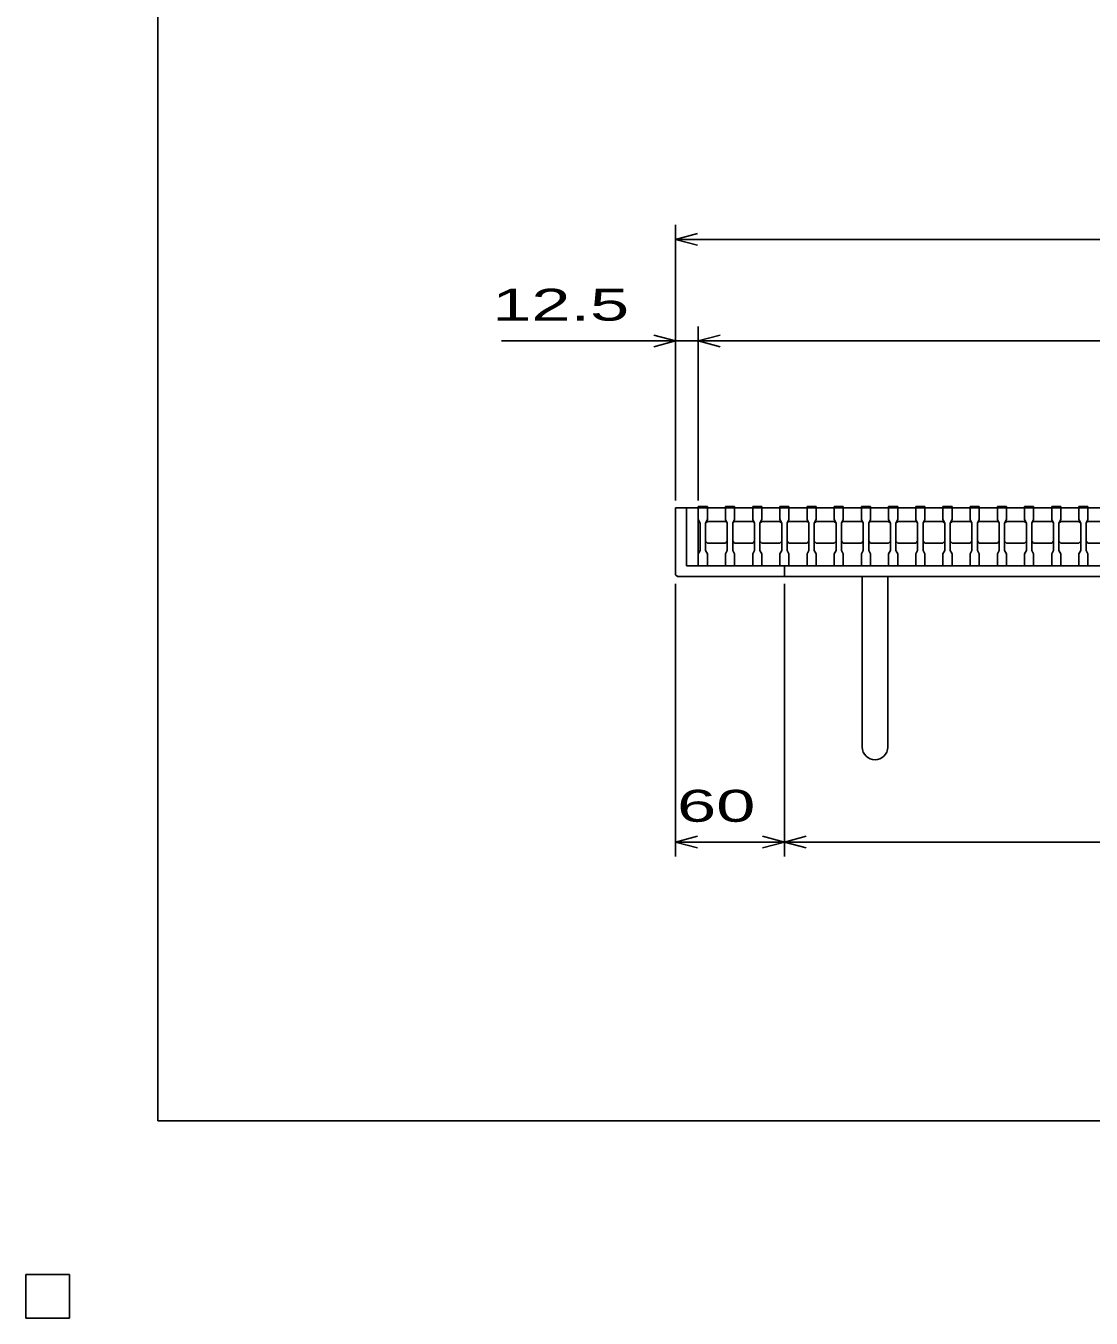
# Model space of a CAD drawing. Units: millimetres, scale not verified. Extents: x -1456 to 1385, y -1026 to 843.
# Drawn here: x -1456 to -868, y -1026 to -313 of the extents above; entities that cross this region are included whole.
import ezdxf
from ezdxf.enums import TextEntityAlignment as Align

# ---------------------------------------------------------------- set-up
doc = ezdxf.new("R2010")
doc.units = ezdxf.units.MM
doc.header["$LTSCALE"] = 8
for name, color, linetype, lineweight in [('0_2', 150, 'Continuous', 25), ('16', 3, 'Continuous', 25), ('19', 6, 'Continuous', 25), ('22', 4, 'Continuous', 25), ('24', 2, 'Continuous', 25), ('32', 4, 'Continuous', 25)]:
    doc.layers.add(name, color=color, linetype=linetype, lineweight=lineweight)
doc.styles.add('ベクトル', font='')
doc.styles.get('ベクトル').set_extended_font_data('ベクトル')

msp = doc.modelspace()

# ---------------------------------------------------------------- linework, layer by layer
at = {"layer": '0_2'}
for p, q in [((-1383.2, -917.2), (-1383.2, 842.8)), ((1384.8, -917.2), (-1383.2, -917.2)), ((-1432, -1002), (-1456, -1002)), ((-1456, -1002), (-1456, -1026)), ((-1432, -1002), (-1456, -1002)), ((-1456, -1002), (-1456, -1026)), ((-1432, -1002), (-1456, -1002)), ((-1456, -1002), (-1456, -1026)), ((-1432, -1002), (-1456, -1002)), ((-1456, -1002), (-1456, -1026)), ((-1432, -1002), (-1456, -1002)), ((-1456, -1002), (-1456, -1026)), ((-1432, -1026), (-1432, -1002)), ((-1432, -1026), (-1432, -1002)), ((-1432, -1026), (-1432, -1002)), ((-1432, -1026), (-1432, -1002)), ((-1432, -1026), (-1432, -1002)), ((-1456, -1026), (-1432, -1026)), ((-1456, -1026), (-1432, -1026)), ((-1456, -1026), (-1432, -1026)), ((-1456, -1026), (-1432, -1026)), ((-1456, -1026), (-1432, -1026))]:
    msp.add_line(p, q, dxfattribs=at)
at = {"layer": '16'}
for p, q in [((-1085, -579), (-1085, -578.3)), ((-1085, -578.3), (-1080, -578.3)), ((-1085, -579), (-1085, -585.5)), ((-1080, -579), (-1085, -579)), ((-1085, -579), (-1085, -611)), ((-1085, -579), (-390, -579)), ((-1080, -578.3), (-1080, -579)), ((-1080, -585.5), (-1080, -579)), ((-1070, -579), (-1070, -578.3)), ((-1070, -578.3), (-1065, -578.3)), ((-1070, -579), (-1070, -585.5)), ((-1065, -579), (-1070, -579)), ((-1065, -578.3), (-1065, -579)), ((-1065, -585.5), (-1065, -579)), ((-1055, -579), (-1055, -578.3)), ((-1055, -578.3), (-1050, -578.3)), ((-1055, -579), (-1055, -585.5)), ((-1050, -579), (-1055, -579)), ((-1050, -578.3), (-1050, -579)), ((-1050, -585.5), (-1050, -579)), ((-1040, -579), (-1040, -578.3)), ((-1040, -578.3), (-1035, -578.3)), ((-1040, -579), (-1040, -585.5)), ((-1035, -579), (-1040, -579)), ((-1035, -578.3), (-1035, -579)), ((-1035, -585.5), (-1035, -579)), ((-1025, -579), (-1025, -578.3)), ((-1025, -578.3), (-1020, -578.3)), ((-1025, -579), (-1025, -585.5)), ((-1020, -579), (-1025, -579)), ((-1020, -578.3), (-1020, -579)), ((-1020, -585.5), (-1020, -579)), ((-1010, -579), (-1010, -578.3)), ((-1010, -578.3), (-1005, -578.3)), ((-1010, -579), (-1010, -585.5)), ((-1005, -579), (-1010, -579)), ((-1005, -578.3), (-1005, -579)), ((-1005, -585.5), (-1005, -579)), ((-995, -579), (-995, -578.3)), ((-995, -578.3), (-990, -578.3)), ((-995, -579), (-995, -585.5)), ((-990, -579), (-995, -579)), ((-990, -578.3), (-990, -579)), ((-990, -585.5), (-990, -579)), ((-980, -579), (-980, -578.3)), ((-980, -578.3), (-975, -578.3)), ((-980, -579), (-980, -585.5)), ((-975, -579), (-980, -579)), ((-975, -578.3), (-975, -579)), ((-975, -585.5), (-975, -579)), ((-965, -579), (-965, -578.3)), ((-965, -578.3), (-960, -578.3)), ((-965, -579), (-965, -585.5)), ((-960, -579), (-965, -579)), ((-960, -578.3), (-960, -579)), ((-960, -585.5), (-960, -579)), ((-950, -579), (-950, -578.3)), ((-950, -578.3), (-945, -578.3)), ((-950, -579), (-950, -585.5)), ((-945, -579), (-950, -579)), ((-945, -578.3), (-945, -579)), ((-945, -585.5), (-945, -579)), ((-935, -579), (-935, -578.3)), ((-935, -578.3), (-930, -578.3)), ((-935, -579), (-935, -585.5)), ((-930, -579), (-935, -579)), ((-930, -578.3), (-930, -579)), ((-930, -585.5), (-930, -579)), ((-920, -579), (-920, -578.3)), ((-920, -578.3), (-915, -578.3)), ((-920, -579), (-920, -585.5)), ((-915, -579), (-920, -579)), ((-915, -578.3), (-915, -579)), ((-915, -585.5), (-915, -579)), ((-905, -579), (-905, -578.3)), ((-905, -578.3), (-900, -578.3)), ((-905, -579), (-905, -585.5)), ((-900, -579), (-905, -579)), ((-900, -578.3), (-900, -579)), ((-900, -585.5), (-900, -579)), ((-890, -579), (-890, -578.3)), ((-890, -578.3), (-885, -578.3)), ((-890, -579), (-890, -585.5)), ((-885, -579), (-890, -579)), ((-885, -578.3), (-885, -579)), ((-885, -585.5), (-885, -579)), ((-875, -579), (-875, -578.3)), ((-875, -578.3), (-870, -578.3)), ((-875, -579), (-875, -585.5)), ((-870, -579), (-875, -579)), ((-870, -578.3), (-870, -579)), ((-870, -585.5), (-870, -579)), ((-1085, -585.5), (-1084, -587.5)), ((-1084, -587.5), (-1084, -602.5)), ((-1081, -587.5), (-1080, -585.5)), ((-1081, -587.5), (-1080, -586.5)), ((-1081, -602.5), (-1081, -587.5)), ((-1080, -586.5), (-1070, -586.5)), ((-1070, -585.5), (-1069, -587.5)), ((-1070, -586.5), (-1069, -587.5)), ((-1069, -587.5), (-1069, -602.5)), ((-1066, -587.5), (-1065, -585.5)), ((-1066, -587.5), (-1065, -586.5)), ((-1066, -602.5), (-1066, -587.5)), ((-1065, -586.5), (-1055, -586.5)), ((-1055, -585.5), (-1054, -587.5)), ((-1055, -586.5), (-1054, -587.5)), ((-1054, -587.5), (-1054, -602.5)), ((-1051, -587.5), (-1050, -585.5)), ((-1051, -587.5), (-1050, -586.5)), ((-1051, -602.5), (-1051, -587.5)), ((-1050, -586.5), (-1040, -586.5)), ((-1040, -585.5), (-1039, -587.5)), ((-1040, -586.5), (-1039, -587.5)), ((-1039, -587.5), (-1039, -602.5)), ((-1036, -587.5), (-1035, -585.5)), ((-1036, -587.5), (-1035, -586.5)), ((-1036, -602.5), (-1036, -587.5)), ((-1035, -586.5), (-1025, -586.5)), ((-1025, -585.5), (-1024, -587.5)), ((-1025, -586.5), (-1024, -587.5)), ((-1024, -587.5), (-1024, -602.5)), ((-1021, -587.5), (-1020, -585.5)), ((-1021, -587.5), (-1020, -586.5)), ((-1021, -602.5), (-1021, -587.5)), ((-1020, -586.5), (-1010, -586.5)), ((-1010, -585.5), (-1009, -587.5)), ((-1010, -586.5), (-1009, -587.5)), ((-1009, -587.5), (-1009, -602.5)), ((-1006, -587.5), (-1005, -585.5)), ((-1006, -587.5), (-1005, -586.5)), ((-1006, -602.5), (-1006, -587.5)), ((-1005, -586.5), (-995, -586.5)), ((-995, -585.5), (-994, -587.5)), ((-995, -586.5), (-994, -587.5)), ((-994, -587.5), (-994, -602.5)), ((-991, -587.5), (-990, -585.5)), ((-991, -587.5), (-990, -586.5)), ((-991, -602.5), (-991, -587.5)), ((-990, -586.5), (-980, -586.5)), ((-980, -585.5), (-979, -587.5)), ((-980, -586.5), (-979, -587.5)), ((-979, -587.5), (-979, -602.5)), ((-976, -587.5), (-975, -585.5)), ((-976, -587.5), (-975, -586.5)), ((-976, -602.5), (-976, -587.5)), ((-975, -586.5), (-965, -586.5)), ((-965, -585.5), (-964, -587.5)), ((-965, -586.5), (-964, -587.5)), ((-964, -587.5), (-964, -602.5)), ((-961, -587.5), (-960, -585.5)), ((-961, -587.5), (-960, -586.5)), ((-961, -602.5), (-961, -587.5)), ((-960, -586.5), (-950, -586.5)), ((-950, -585.5), (-949, -587.5)), ((-950, -586.5), (-949, -587.5)), ((-949, -587.5), (-949, -602.5)), ((-946, -587.5), (-945, -585.5)), ((-946, -587.5), (-945, -586.5)), ((-946, -602.5), (-946, -587.5)), ((-945, -586.5), (-935, -586.5)), ((-935, -585.5), (-934, -587.5)), ((-935, -586.5), (-934, -587.5)), ((-934, -587.5), (-934, -602.5)), ((-931, -587.5), (-930, -585.5)), ((-931, -587.5), (-930, -586.5)), ((-931, -602.5), (-931, -587.5)), ((-930, -586.5), (-920, -586.5)), ((-920, -585.5), (-919, -587.5)), ((-920, -586.5), (-919, -587.5)), ((-919, -587.5), (-919, -602.5)), ((-916, -587.5), (-915, -585.5)), ((-916, -587.5), (-915, -586.5)), ((-916, -602.5), (-916, -587.5)), ((-915, -586.5), (-905, -586.5)), ((-905, -585.5), (-904, -587.5)), ((-905, -586.5), (-904, -587.5)), ((-904, -587.5), (-904, -602.5)), ((-901, -587.5), (-900, -585.5)), ((-901, -587.5), (-900, -586.5)), ((-901, -602.5), (-901, -587.5)), ((-900, -586.5), (-890, -586.5)), ((-890, -585.5), (-889, -587.5)), ((-890, -586.5), (-889, -587.5)), ((-889, -587.5), (-889, -602.5)), ((-886, -587.5), (-885, -585.5)), ((-886, -587.5), (-885, -586.5)), ((-886, -602.5), (-886, -587.5)), ((-885, -586.5), (-875, -586.5)), ((-875, -585.5), (-874, -587.5)), ((-875, -586.5), (-874, -587.5)), ((-874, -587.5), (-874, -602.5)), ((-871, -587.5), (-870, -585.5)), ((-871, -587.5), (-870, -586.5)), ((-871, -602.5), (-871, -587.5)), ((-870, -586.5), (-860, -586.5)), ((-1080, -598.5), (-1081, -597.5)), ((-1070, -598.5), (-1080, -598.5)), ((-1069, -597.5), (-1070, -598.5)), ((-1065, -598.5), (-1066, -597.5)), ((-1055, -598.5), (-1065, -598.5)), ((-1054, -597.5), (-1055, -598.5)), ((-1050, -598.5), (-1051, -597.5)), ((-1040, -598.5), (-1050, -598.5)), ((-1039, -597.5), (-1040, -598.5)), ((-1035, -598.5), (-1036, -597.5)), ((-1025, -598.5), (-1035, -598.5)), ((-1024, -597.5), (-1025, -598.5)), ((-1020, -598.5), (-1021, -597.5)), ((-1010, -598.5), (-1020, -598.5)), ((-1009, -597.5), (-1010, -598.5)), ((-1005, -598.5), (-1006, -597.5)), ((-995, -598.5), (-1005, -598.5)), ((-994, -597.5), (-995, -598.5)), ((-990, -598.5), (-991, -597.5)), ((-980, -598.5), (-990, -598.5)), ((-979, -597.5), (-980, -598.5)), ((-975, -598.5), (-976, -597.5)), ((-965, -598.5), (-975, -598.5)), ((-964, -597.5), (-965, -598.5)), ((-960, -598.5), (-961, -597.5)), ((-950, -598.5), (-960, -598.5)), ((-949, -597.5), (-950, -598.5)), ((-945, -598.5), (-946, -597.5)), ((-935, -598.5), (-945, -598.5)), ((-934, -597.5), (-935, -598.5)), ((-930, -598.5), (-931, -597.5)), ((-920, -598.5), (-930, -598.5)), ((-919, -597.5), (-920, -598.5)), ((-915, -598.5), (-916, -597.5)), ((-905, -598.5), (-915, -598.5)), ((-904, -597.5), (-905, -598.5)), ((-900, -598.5), (-901, -597.5)), ((-890, -598.5), (-900, -598.5)), ((-889, -597.5), (-890, -598.5)), ((-885, -598.5), (-886, -597.5)), ((-875, -598.5), (-885, -598.5)), ((-874, -597.5), (-875, -598.5)), ((-870, -598.5), (-871, -597.5)), ((-860, -598.5), (-870, -598.5)), ((-1084, -602.5), (-1085, -604.5)), ((-1085, -604.5), (-1085, -611)), ((-1080, -604.5), (-1081, -602.5)), ((-1080, -611), (-1080, -604.5)), ((-1069, -602.5), (-1070, -604.5)), ((-1070, -604.5), (-1070, -611)), ((-1065, -604.5), (-1066, -602.5)), ((-1065, -611), (-1065, -604.5)), ((-1054, -602.5), (-1055, -604.5)), ((-1055, -604.5), (-1055, -611)), ((-1050, -604.5), (-1051, -602.5)), ((-1050, -611), (-1050, -604.5)), ((-1039, -602.5), (-1040, -604.5)), ((-1040, -604.5), (-1040, -611)), ((-1035, -604.5), (-1036, -602.5)), ((-1035, -611), (-1035, -604.5)), ((-1024, -602.5), (-1025, -604.5)), ((-1025, -604.5), (-1025, -611)), ((-1020, -604.5), (-1021, -602.5)), ((-1020, -611), (-1020, -604.5)), ((-1009, -602.5), (-1010, -604.5)), ((-1010, -604.5), (-1010, -611)), ((-1005, -604.5), (-1006, -602.5)), ((-1005, -611), (-1005, -604.5)), ((-994, -602.5), (-995, -604.5)), ((-995, -604.5), (-995, -611)), ((-990, -604.5), (-991, -602.5)), ((-990, -611), (-990, -604.5)), ((-979, -602.5), (-980, -604.5)), ((-980, -604.5), (-980, -611)), ((-975, -604.5), (-976, -602.5)), ((-975, -611), (-975, -604.5)), ((-964, -602.5), (-965, -604.5)), ((-965, -604.5), (-965, -611)), ((-960, -604.5), (-961, -602.5)), ((-960, -611), (-960, -604.5)), ((-949, -602.5), (-950, -604.5)), ((-950, -604.5), (-950, -611)), ((-945, -604.5), (-946, -602.5)), ((-945, -611), (-945, -604.5)), ((-934, -602.5), (-935, -604.5)), ((-935, -604.5), (-935, -611)), ((-930, -604.5), (-931, -602.5)), ((-930, -611), (-930, -604.5)), ((-919, -602.5), (-920, -604.5)), ((-920, -604.5), (-920, -611)), ((-915, -604.5), (-916, -602.5)), ((-915, -611), (-915, -604.5)), ((-904, -602.5), (-905, -604.5)), ((-905, -604.5), (-905, -611)), ((-900, -604.5), (-901, -602.5)), ((-900, -611), (-900, -604.5)), ((-889, -602.5), (-890, -604.5)), ((-890, -604.5), (-890, -611)), ((-885, -604.5), (-886, -602.5)), ((-885, -611), (-885, -604.5)), ((-874, -602.5), (-875, -604.5)), ((-875, -604.5), (-875, -611)), ((-870, -604.5), (-871, -602.5)), ((-870, -611), (-870, -604.5)), ((-1085, -611), (-1080, -611)), ((-1085, -611), (-390, -611)), ((-1070, -611), (-1065, -611)), ((-1055, -611), (-1050, -611)), ((-1040, -611), (-1035, -611)), ((-1025, -611), (-1020, -611)), ((-1010, -611), (-1005, -611)), ((-995, -611), (-990, -611)), ((-980, -611), (-975, -611)), ((-965, -611), (-960, -611)), ((-950, -611), (-945, -611)), ((-935, -611), (-930, -611)), ((-920, -611), (-915, -611)), ((-905, -611), (-900, -611)), ((-890, -611), (-885, -611)), ((-875, -611), (-870, -611)), ((-1432, -1002), (-1456, -1002)), ((-1456, -1002), (-1456, -1026)), ((-1432, -1002), (-1456, -1002)), ((-1456, -1002), (-1456, -1026)), ((-1432, -1002), (-1456, -1002)), ((-1456, -1002), (-1456, -1026)), ((-1432, -1002), (-1456, -1002)), ((-1456, -1002), (-1456, -1026)), ((-1432, -1002), (-1456, -1002)), ((-1456, -1002), (-1456, -1026)), ((-1432, -1026), (-1432, -1002)), ((-1432, -1026), (-1432, -1002)), ((-1432, -1026), (-1432, -1002)), ((-1432, -1026), (-1432, -1002)), ((-1432, -1026), (-1432, -1002)), ((-1456, -1026), (-1432, -1026)), ((-1456, -1026), (-1432, -1026)), ((-1456, -1026), (-1432, -1026)), ((-1456, -1026), (-1432, -1026)), ((-1456, -1026), (-1432, -1026))]:
    msp.add_line(p, q, dxfattribs=at)
at = {"layer": '19'}
for p, q in [((-1085, -579), (-1097.5, -579)), ((-1097.5, -579), (-1097.5, -616)), ((-1091.5, -611), (-1091.5, -579)), ((-383.5, -611), (-1091.5, -611)), ((-1037.5, -617), (-1037.5, -611)), ((-1097.5, -616), (-1096.5, -617)), ((-1096.5, -617), (-378.5, -617)), ((-994.5, -617), (-994.5, -711)), ((-980.5, -711), (-980.5, -617))]:
    msp.add_line(p, q, dxfattribs=at)
msp.add_arc((-987.5, -711), 7, 180, 0, dxfattribs=at)
at = {"layer": '22'}
for p, q in [((-1097.5, -575), (-1097.5, -423)), ((-1097.5, -431), (-1085.5, -427.8)), ((-1085.5, -434.2), (-1097.5, -431)), ((-1097.5, -431), (-377.5, -431)), ((-1097.5, -487), (-1109.5, -483.8)), ((-1097.5, -575), (-1097.5, -479)), ((-1085, -575), (-1085, -479)), ((-1085, -487), (-1073, -483.8)), ((-1193.5, -487), (-1097.5, -487)), ((-1109.5, -490.2), (-1097.5, -487)), ((-1097.5, -487), (-1085, -487)), ((-1073, -490.2), (-1085, -487)), ((-1085, -487), (-390, -487)), ((-1097.5, -771.4), (-1097.5, -621)), ((-1037.5, -771.4), (-1037.5, -621)), ((-1097.5, -763.4), (-1085.5, -760.2)), ((-1037.5, -763.4), (-1049.5, -760.2)), ((-1037.5, -763.4), (-1025.5, -760.2)), ((-1085.5, -766.6), (-1097.5, -763.4)), ((-1097.5, -763.4), (-1037.5, -763.4)), ((-1049.5, -766.6), (-1037.5, -763.4)), ((-1025.5, -766.6), (-1037.5, -763.4)), ((-1037.5, -763.4), (-437.5, -763.4))]:
    msp.add_line(p, q, dxfattribs=at)
at = {"layer": '22', "color": 2}
for p, q in [((-1432, -1002), (-1456, -1002)), ((-1456, -1002), (-1456, -1026)), ((-1432, -1002), (-1456, -1002)), ((-1456, -1002), (-1456, -1026)), ((-1432, -1002), (-1456, -1002)), ((-1456, -1002), (-1456, -1026)), ((-1432, -1026), (-1432, -1002)), ((-1432, -1026), (-1432, -1002)), ((-1432, -1026), (-1432, -1002)), ((-1456, -1026), (-1432, -1026)), ((-1456, -1026), (-1432, -1026)), ((-1456, -1026), (-1432, -1026))]:
    msp.add_line(p, q, dxfattribs=at)
at = {"layer": '24', "color": 4}
for p, q in [((-1432, -1002), (-1456, -1002)), ((-1456, -1002), (-1456, -1026)), ((-1432, -1002), (-1456, -1002)), ((-1456, -1002), (-1456, -1026)), ((-1432, -1002), (-1456, -1002)), ((-1456, -1002), (-1456, -1026)), ((-1432, -1026), (-1432, -1002)), ((-1432, -1026), (-1432, -1002)), ((-1432, -1026), (-1432, -1002)), ((-1456, -1026), (-1432, -1026)), ((-1456, -1026), (-1432, -1026)), ((-1456, -1026), (-1432, -1026))]:
    msp.add_line(p, q, dxfattribs=at)
at = {"layer": '32'}
for p, q in [((-1432, -1002), (-1456, -1002)), ((-1456, -1002), (-1456, -1026)), ((-1432, -1002), (-1456, -1002)), ((-1456, -1002), (-1456, -1026)), ((-1432, -1002), (-1456, -1002)), ((-1456, -1002), (-1456, -1026)), ((-1432, -1002), (-1456, -1002)), ((-1456, -1002), (-1456, -1026)), ((-1432, -1002), (-1456, -1002)), ((-1456, -1002), (-1456, -1026)), ((-1432, -1026), (-1432, -1002)), ((-1432, -1026), (-1432, -1002)), ((-1432, -1026), (-1432, -1002)), ((-1432, -1026), (-1432, -1002)), ((-1432, -1026), (-1432, -1002)), ((-1456, -1026), (-1432, -1026)), ((-1456, -1026), (-1432, -1026)), ((-1456, -1026), (-1432, -1026)), ((-1456, -1026), (-1432, -1026)), ((-1456, -1026), (-1432, -1026))]:
    msp.add_line(p, q, dxfattribs=at)

# ---------------------------------------------------------------- texts
at = {"layer": '22', "color": 2, "style": 'ベクトル', "width": 1.65}
for s, p in [(' 12.5 ', (-1209.5, -467)), (' 60 ', (-1107.5, -743.4))]:
    msp.add_text(s, height=17.6, dxfattribs=at).set_placement(p, align=Align.MIDDLE_LEFT)

doc.saveas('drawing.dxf')
